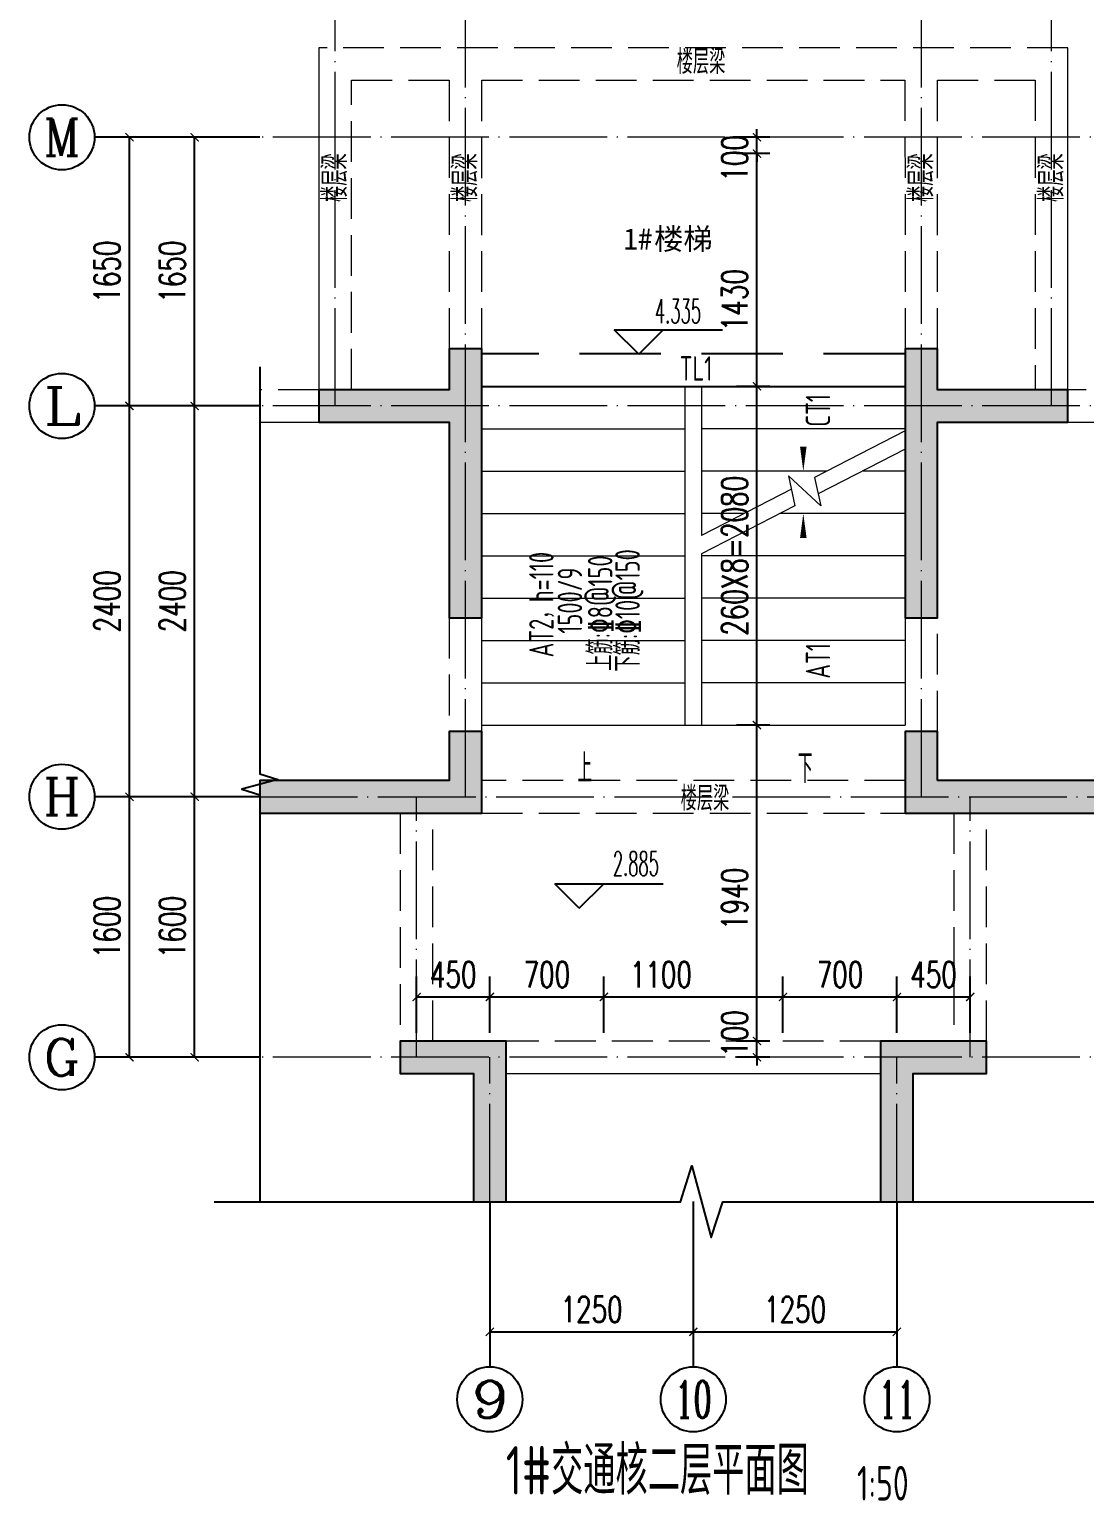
# Model space of a CAD drawing. Extents: x -812054 to 22247, y -644080 to 1003627.
# Drawn here: x -147582 to -141102, y -180192 to -171158 of the extents above; entities that cross this region are included whole.
import ezdxf
from ezdxf.enums import TextEntityAlignment as Align

# ---------------------------------------------------------------- set-up
doc = ezdxf.new("R2010")
doc.units = 0
doc.header["$LTSCALE"] = 1000
for name, pattern in [('DASH', [0.35, 0.25, -0.1]), ('DASHED', [0.75, 0.5, -0.25]), ('DOTE', [2.42, 2, -0.2, 0.02, -0.2])]:
    doc.linetypes.add(name, pattern=pattern)
doc.layers.get('0').update_dxf_attribs({"linetype": 'CONTINUOUS'})
doc.layers.get('DEFPOINTS').update_dxf_attribs({"linetype": 'CONTINUOUS'})
for name, color, linetype in [('A-AXIS_TEXT', 7, 'CONTINUOUS'), ('AXIS', 3, 'CONTINUOUS'), ('DIM_ELEV', 3, 'CONTINUOUS'), ('DIM_SYMB', 3, 'CONTINUOUS'), ('PUB_DIM', 3, 'CONTINUOUS'), ('PUB_TEXT', 2, 'CONTINUOUS'), ('S-L主梁线', 4, 'DASH'), ('S-Q墙填充', 252, 'CONTINUOUS'), ('S-Q墙实线', 6, 'CONTINUOUS'), ('S-梁', 4, 'DASHED'), ('S-梁实线', 4, 'CONTINUOUS'), ('TEXT', 2, 'CONTINUOUS'), ('THIN', 7, 'CONTINUOUS'), ('尺寸标注', 86, 'CONTINUOUS')]:
    doc.layers.add(name, color=color, linetype=linetype)
for name, color, linetype, lineweight in [('AXIS_TEXT', 7, 'CONTINUOUS', 20), ('DOTE', 19, 'DOTE', 9), ('STAIR', 2, 'CONTINUOUS', 18)]:
    doc.layers.add(name, color=color, linetype=linetype, lineweight=lineweight)
doc.styles.add('_TCH_AXIS', font='COMPLEX', dxfattribs={"bigfont": 'GBCBIG'})
doc.styles.add('_TCH_DIM', font='SIMPLEX.shx', dxfattribs={"width": 0.7, "bigfont": 'GBCBIG.shx'})
doc.styles.add('_TCH_DIM_T3', font='SIMPLEX', dxfattribs={"width": 0.705882, "bigfont": 'GBCBIG'})
doc.styles.add('COMPLEX', font='COMPLEX')
doc.styles.add('TSSD_REIN', font='tssdeng.shx', dxfattribs={"width": 0.7, "height": 300, "bigfont": 'tssdchn.shx'})
doc.styles.add('黑体', font='simhei.ttf')
doc.dimstyles.new('_TCH_ARCH&&50', dxfattribs={"dimtxt": 157.5, "dimasz": 50, "dimexe": 125, "dimexo": 150, "dimgap": 58.75, "dimtad": 1, "dimdec": 0, "dimzin": 0, "dimdsep": 46, "dimtxsty": '_TCH_DIM_T3', "dimblk": 'ARCHTICK', "dimcen": 0.09, "dimclrt": 7, "dimazin": 0, "dimtfac": 1, "dimtdec": 0, "dimtix": 1, "dimtmove": 2, "dimatfit": 3, "dimldrblk": 'ARCHTICK', "dimfxl": 1, "dimtolj": 1, "dimtzin": 0, "dimarcsym": 0})

# ---------------------------------------------------------------- blocks, each defined once
blk = doc.blocks.new('_AXISO')
blk.add_circle((0, 0), 0.5)
at = {"layer": 'A-AXIS_TEXT', "style": 'COMPLEX', "width": 1.041667}
blk.add_attdef('A', text='', height=0.56, dxfattribs=at).set_placement((-0.25, -0.28), (0.25, -0.28), align=Align.FIT)
blk = doc.blocks.new('_ArchTick')
at = {"color": 0, "linetype": 'ByBlock', "const_width": 0.15}
blk.add_lwpolyline([(-0.5, -0.5), (0.5, 0.5)], dxfattribs=at)
blk = doc.blocks.new('*D944')
at = {"layer": 'DEFPOINTS', "color": 0, "transparency": 16777216}
for p in [(-144754, -177099.7), (-145204, -177470.4), (-144754, -177470.4)]:
    blk.add_point(p, dxfattribs=at)
at = {"layer": 'PUB_DIM', "color": 0, "lineweight": -2, "transparency": 16777216}
for p, q in [((-145204, -177320.4), (-145204, -176974.7)), ((-144754, -177320.4), (-144754, -176974.7)), ((-145204, -177099.7), (-144754, -177099.7))]:
    blk.add_line(p, q, dxfattribs=at)
at = {"layer": 'PUB_DIM', "color": 0, "lineweight": -2, "transparency": 16777216, "xscale": 50, "yscale": 50, "zscale": 50, "rotation": 180}
blk.add_blockref('_ArchTick', (-145204, -177099.7), dxfattribs=at)
at = {"layer": 'PUB_DIM', "color": 0, "lineweight": -2, "transparency": 16777216, "xscale": 50, "yscale": 50, "zscale": 50}
blk.add_blockref('_ArchTick', (-144754, -177099.7), dxfattribs=at)
at = {"layer": 'PUB_DIM', "color": 7, "transparency": 16777216, "insert": (-144979, -176962.2), "char_height": 157.5, "attachment_point": 5, "style": '_TCH_DIM_T3'}
blk.add_mtext('\\A1;450', dxfattribs=at)
blk = doc.blocks.new('*D945')
at = {"layer": 'DEFPOINTS', "color": 0, "transparency": 16777216}
for p in [(-144054, -177099.7), (-144754, -177470.4), (-144054, -177470.4)]:
    blk.add_point(p, dxfattribs=at)
at = {"layer": 'PUB_DIM', "color": 0, "lineweight": -2, "transparency": 16777216}
for p, q in [((-144754, -177320.4), (-144754, -176974.7)), ((-144054, -177320.4), (-144054, -176974.7)), ((-144754, -177099.7), (-144054, -177099.7))]:
    blk.add_line(p, q, dxfattribs=at)
at = {"layer": 'PUB_DIM', "color": 0, "lineweight": -2, "transparency": 16777216, "xscale": 50, "yscale": 50, "zscale": 50, "rotation": 180}
blk.add_blockref('_ArchTick', (-144754, -177099.7), dxfattribs=at)
at = {"layer": 'PUB_DIM', "color": 0, "lineweight": -2, "transparency": 16777216, "xscale": 50, "yscale": 50, "zscale": 50}
blk.add_blockref('_ArchTick', (-144054, -177099.7), dxfattribs=at)
at = {"layer": 'PUB_DIM', "color": 7, "transparency": 16777216, "insert": (-144404, -176962.2), "char_height": 157.5, "attachment_point": 5, "style": '_TCH_DIM_T3'}
blk.add_mtext('\\A1;700', dxfattribs=at)
blk = doc.blocks.new('*D946')
at = {"layer": 'DEFPOINTS', "color": 0, "transparency": 16777216}
for p in [(-142954, -177099.7), (-144054, -177470.4), (-142954, -177470.4)]:
    blk.add_point(p, dxfattribs=at)
at = {"layer": 'PUB_DIM', "color": 0, "lineweight": -2, "transparency": 16777216}
for p, q in [((-144054, -177320.4), (-144054, -176974.7)), ((-142954, -177320.4), (-142954, -176974.7)), ((-144054, -177099.7), (-142954, -177099.7))]:
    blk.add_line(p, q, dxfattribs=at)
at = {"layer": 'PUB_DIM', "color": 0, "lineweight": -2, "transparency": 16777216, "xscale": 50, "yscale": 50, "zscale": 50, "rotation": 180}
blk.add_blockref('_ArchTick', (-144054, -177099.7), dxfattribs=at)
at = {"layer": 'PUB_DIM', "color": 0, "lineweight": -2, "transparency": 16777216, "xscale": 50, "yscale": 50, "zscale": 50}
blk.add_blockref('_ArchTick', (-142954, -177099.7), dxfattribs=at)
at = {"layer": 'PUB_DIM', "color": 7, "transparency": 16777216, "insert": (-143704, -176962.2), "char_height": 157.5, "attachment_point": 5, "style": '_TCH_DIM_T3'}
blk.add_mtext('\\A1;1100', dxfattribs=at)
blk = doc.blocks.new('*D947')
at = {"layer": 'DEFPOINTS', "color": 0, "transparency": 16777216}
for p in [(-142254, -177099.7), (-142954, -177470.4), (-142254, -177470.4)]:
    blk.add_point(p, dxfattribs=at)
at = {"layer": 'PUB_DIM', "color": 0, "lineweight": -2, "transparency": 16777216}
for p, q in [((-142954, -177320.4), (-142954, -176974.7)), ((-142254, -177320.4), (-142254, -176974.7)), ((-142954, -177099.7), (-142254, -177099.7))]:
    blk.add_line(p, q, dxfattribs=at)
at = {"layer": 'PUB_DIM', "color": 0, "lineweight": -2, "transparency": 16777216, "xscale": 50, "yscale": 50, "zscale": 50, "rotation": 180}
blk.add_blockref('_ArchTick', (-142954, -177099.7), dxfattribs=at)
at = {"layer": 'PUB_DIM', "color": 0, "lineweight": -2, "transparency": 16777216, "xscale": 50, "yscale": 50, "zscale": 50}
blk.add_blockref('_ArchTick', (-142254, -177099.7), dxfattribs=at)
at = {"layer": 'PUB_DIM', "color": 7, "transparency": 16777216, "insert": (-142604, -176962.2), "char_height": 157.5, "attachment_point": 5, "style": '_TCH_DIM_T3'}
blk.add_mtext('\\A1;700', dxfattribs=at)
blk = doc.blocks.new('*D948')
at = {"layer": 'DEFPOINTS', "color": 0, "transparency": 16777216}
for p in [(-141804, -177099.7), (-142254, -177470.4), (-141804, -177470.4)]:
    blk.add_point(p, dxfattribs=at)
at = {"layer": 'PUB_DIM', "color": 0, "lineweight": -2, "transparency": 16777216}
for p, q in [((-142254, -177320.4), (-142254, -176974.7)), ((-141804, -177320.4), (-141804, -176974.7)), ((-142254, -177099.7), (-141804, -177099.7))]:
    blk.add_line(p, q, dxfattribs=at)
at = {"layer": 'PUB_DIM', "color": 0, "lineweight": -2, "transparency": 16777216, "xscale": 50, "yscale": 50, "zscale": 50, "rotation": 180}
blk.add_blockref('_ArchTick', (-142254, -177099.7), dxfattribs=at)
at = {"layer": 'PUB_DIM', "color": 0, "lineweight": -2, "transparency": 16777216, "xscale": 50, "yscale": 50, "zscale": 50}
blk.add_blockref('_ArchTick', (-141804, -177099.7), dxfattribs=at)
at = {"layer": 'PUB_DIM', "color": 7, "transparency": 16777216, "insert": (-142029, -176962.2), "char_height": 157.5, "attachment_point": 5, "style": '_TCH_DIM_T3'}
blk.add_mtext('\\A1;450', dxfattribs=at)
blk = doc.blocks.new('*D949')
at = {"layer": 'DEFPOINTS', "color": 0, "transparency": 16777216}
for p in [(-143113.6, -171820.4), (-142885.1, -171820.4), (-142885.1, -171920.4)]:
    blk.add_point(p, dxfattribs=at)
at = {"layer": '尺寸标注', "color": 0, "lineweight": -2, "transparency": 16777216}
for p, q in [((-143035.1, -171820.4), (-143238.6, -171820.4)), ((-143113.6, -171820.4), (-143113.6, -171770.4)), ((-143113.6, -171920.4), (-143113.6, -171820.4)), ((-143035.1, -171920.4), (-143238.6, -171920.4)), ((-143113.6, -171920.4), (-143113.6, -171970.4))]:
    blk.add_line(p, q, dxfattribs=at)
at = {"layer": '尺寸标注', "color": 0, "lineweight": -2, "transparency": 16777216, "xscale": 50, "yscale": 50, "zscale": 50}
for p, rotation in [((-143113.6, -171820.4), 270), ((-143113.6, -171920.4), 90)]:
    blk.add_blockref('_ArchTick', p, dxfattribs=dict(at, rotation=rotation))
at = {"layer": '尺寸标注', "color": 7, "transparency": 16777216, "insert": (-143251.1, -171949.4), "char_height": 157.5, "attachment_point": 5, "rotation": 90, "style": '_TCH_DIM_T3'}
blk.add_mtext('\\A1;100', dxfattribs=at)
blk = doc.blocks.new('*D950')
at = {"layer": 'DEFPOINTS', "color": 0, "transparency": 16777216}
for p in [(-143113.6, -171920.4), (-142885.1, -171920.4), (-142885.1, -173350.4)]:
    blk.add_point(p, dxfattribs=at)
at = {"layer": '尺寸标注', "color": 0, "lineweight": -2, "transparency": 16777216}
for p, q in [((-143035.1, -171920.4), (-143238.6, -171920.4)), ((-143113.6, -173350.4), (-143113.6, -171920.4)), ((-143035.1, -173350.4), (-143238.6, -173350.4))]:
    blk.add_line(p, q, dxfattribs=at)
at = {"layer": '尺寸标注', "color": 0, "lineweight": -2, "transparency": 16777216, "xscale": 50, "yscale": 50, "zscale": 50}
for p, rotation in [((-143113.6, -171920.4), 90), ((-143113.6, -173350.4), 270)]:
    blk.add_blockref('_ArchTick', p, dxfattribs=dict(at, rotation=rotation))
at = {"layer": '尺寸标注', "color": 7, "transparency": 16777216, "insert": (-143251.1, -172820.6), "char_height": 157.5, "attachment_point": 5, "rotation": 90, "style": '_TCH_DIM_T3'}
blk.add_mtext('\\A1;1430', dxfattribs=at)
blk = doc.blocks.new('*D951')
at = {"layer": 'DEFPOINTS', "color": 0, "transparency": 16777216}
for p in [(-143113.6, -173350.4), (-142885.1, -173350.4), (-142885.1, -175430.4)]:
    blk.add_point(p, dxfattribs=at)
at = {"layer": '尺寸标注', "color": 0, "lineweight": -2, "transparency": 16777216}
for p, q in [((-143035.1, -173350.4), (-143238.6, -173350.4)), ((-143113.6, -175430.4), (-143113.6, -173350.4)), ((-143035.1, -175430.4), (-143238.6, -175430.4))]:
    blk.add_line(p, q, dxfattribs=at)
at = {"layer": '尺寸标注', "color": 0, "lineweight": -2, "transparency": 16777216, "xscale": 50, "yscale": 50, "zscale": 50}
for p, rotation in [((-143113.6, -173350.4), 90), ((-143113.6, -175430.4), 270)]:
    blk.add_blockref('_ArchTick', p, dxfattribs=dict(at, rotation=rotation))
at = {"layer": '尺寸标注', "color": 7, "transparency": 16777216, "insert": (-143251.1, -174390.4), "char_height": 157.5, "attachment_point": 5, "rotation": 90, "style": '_TCH_DIM_T3'}
blk.add_mtext('\\A1;260X8=2080', dxfattribs=at)
blk = doc.blocks.new('*D952')
at = {"layer": 'DEFPOINTS', "color": 0, "transparency": 16777216}
for p in [(-143113.6, -175430.4), (-142885.1, -175430.4), (-142885.1, -177370.4)]:
    blk.add_point(p, dxfattribs=at)
at = {"layer": '尺寸标注', "color": 0, "lineweight": -2, "transparency": 16777216}
for p, q in [((-143035.1, -175430.4), (-143238.6, -175430.4)), ((-143113.6, -177370.4), (-143113.6, -175430.4)), ((-143035.1, -177370.4), (-143238.6, -177370.4))]:
    blk.add_line(p, q, dxfattribs=at)
at = {"layer": '尺寸标注', "color": 0, "lineweight": -2, "transparency": 16777216, "xscale": 50, "yscale": 50, "zscale": 50}
for p, rotation in [((-143113.6, -175430.4), 90), ((-143113.6, -177370.4), 270)]:
    blk.add_blockref('_ArchTick', p, dxfattribs=dict(at, rotation=rotation))
at = {"layer": '尺寸标注', "color": 7, "transparency": 16777216, "insert": (-143251.1, -176497.3), "char_height": 157.5, "attachment_point": 5, "rotation": 90, "style": '_TCH_DIM_T3'}
blk.add_mtext('\\A1;1940', dxfattribs=at)
blk = doc.blocks.new('*D953')
at = {"layer": 'DEFPOINTS', "color": 0, "transparency": 16777216}
for p in [(-143113.6, -177370.4), (-142885.1, -177370.4), (-142885.1, -177470.4)]:
    blk.add_point(p, dxfattribs=at)
at = {"layer": '尺寸标注', "color": 0, "lineweight": -2, "transparency": 16777216}
for p, q in [((-143113.6, -177370.4), (-143113.6, -177320.4)), ((-143035.1, -177370.4), (-143238.6, -177370.4)), ((-143113.6, -177470.4), (-143113.6, -177370.4)), ((-143035.1, -177470.4), (-143238.6, -177470.4)), ((-143113.6, -177470.4), (-143113.6, -177520.4))]:
    blk.add_line(p, q, dxfattribs=at)
at = {"layer": '尺寸标注', "color": 0, "lineweight": -2, "transparency": 16777216, "xscale": 50, "yscale": 50, "zscale": 50}
for p, rotation in [((-143113.6, -177370.4), 270), ((-143113.6, -177470.4), 90)]:
    blk.add_blockref('_ArchTick', p, dxfattribs=dict(at, rotation=rotation))
at = {"layer": '尺寸标注', "color": 7, "transparency": 16777216, "insert": (-143251.1, -177324.6), "char_height": 157.5, "attachment_point": 5, "rotation": 90, "style": '_TCH_DIM_T3'}
blk.add_mtext('\\A1;100', dxfattribs=at)
blk = doc.blocks.new('*D957')
at = {"layer": 'DEFPOINTS', "color": 0, "transparency": 16777216}
for p in [(-146567.2, -175870.2), (-146167.2, -175870.2), (-146167.2, -177470.4)]:
    blk.add_point(p, dxfattribs=at)
at = {"layer": '尺寸标注', "color": 0, "lineweight": -2, "transparency": 16777216}
for p, q in [((-146317.2, -175870.2), (-146692.2, -175870.2)), ((-146567.2, -177470.4), (-146567.2, -175870.2)), ((-146317.2, -177470.4), (-146692.2, -177470.4))]:
    blk.add_line(p, q, dxfattribs=at)
at = {"layer": '尺寸标注', "color": 0, "lineweight": -2, "transparency": 16777216, "xscale": 50, "yscale": 50, "zscale": 50}
for p, rotation in [((-146567.2, -175870.2), 90), ((-146567.2, -177470.4), 270)]:
    blk.add_blockref('_ArchTick', p, dxfattribs=dict(at, rotation=rotation))
at = {"layer": '尺寸标注', "color": 7, "transparency": 16777216, "insert": (-146704.7, -176670.3), "char_height": 157.5, "attachment_point": 5, "rotation": 90, "style": '_TCH_DIM_T3'}
blk.add_mtext('\\A1;1600', dxfattribs=at)
blk = doc.blocks.new('*D958')
at = {"layer": 'DEFPOINTS', "color": 0, "transparency": 16777216}
for p in [(-146567.2, -173470.4), (-146167.2, -173470.4), (-146167.2, -175870.2)]:
    blk.add_point(p, dxfattribs=at)
at = {"layer": '尺寸标注', "color": 0, "lineweight": -2, "transparency": 16777216}
for p, q in [((-146317.2, -173470.4), (-146692.2, -173470.4)), ((-146567.2, -175870.2), (-146567.2, -173470.4)), ((-146317.2, -175870.2), (-146692.2, -175870.2))]:
    blk.add_line(p, q, dxfattribs=at)
at = {"layer": '尺寸标注', "color": 0, "lineweight": -2, "transparency": 16777216, "xscale": 50, "yscale": 50, "zscale": 50}
for p, rotation in [((-146567.2, -173470.4), 90), ((-146567.2, -175870.2), 270)]:
    blk.add_blockref('_ArchTick', p, dxfattribs=dict(at, rotation=rotation))
at = {"layer": '尺寸标注', "color": 7, "transparency": 16777216, "insert": (-146704.7, -174670.3), "char_height": 157.5, "attachment_point": 5, "rotation": 90, "style": '_TCH_DIM_T3'}
blk.add_mtext('\\A1;2400', dxfattribs=at)
blk = doc.blocks.new('*D959')
at = {"layer": 'DEFPOINTS', "color": 0, "transparency": 16777216}
for p in [(-146567.2, -171820.4), (-146167.2, -171820.4), (-146167.2, -173470.4)]:
    blk.add_point(p, dxfattribs=at)
at = {"layer": '尺寸标注', "color": 0, "lineweight": -2, "transparency": 16777216}
for p, q in [((-146317.2, -171820.4), (-146692.2, -171820.4)), ((-146567.2, -173470.4), (-146567.2, -171820.4)), ((-146317.2, -173470.4), (-146692.2, -173470.4))]:
    blk.add_line(p, q, dxfattribs=at)
at = {"layer": '尺寸标注', "color": 0, "lineweight": -2, "transparency": 16777216, "xscale": 50, "yscale": 50, "zscale": 50}
for p, rotation in [((-146567.2, -171820.4), 90), ((-146567.2, -173470.4), 270)]:
    blk.add_blockref('_ArchTick', p, dxfattribs=dict(at, rotation=rotation))
at = {"layer": '尺寸标注', "color": 7, "transparency": 16777216, "insert": (-146704.7, -172645.4), "char_height": 157.5, "attachment_point": 5, "rotation": 90, "style": '_TCH_DIM_T3'}
blk.add_mtext('\\A1;1650', dxfattribs=at)
blk = doc.blocks.new('*D960')
at = {"layer": 'DEFPOINTS', "color": 0, "transparency": 16777216}
for p in [(-146967.2, -175870.2), (-146167.2, -175870.2), (-146167.2, -177470.4)]:
    blk.add_point(p, dxfattribs=at)
at = {"layer": 'PUB_DIM', "color": 0, "lineweight": -2, "transparency": 16777216}
for p, q in [((-146317.2, -175870.2), (-147092.2, -175870.2)), ((-146967.2, -177470.4), (-146967.2, -175870.2)), ((-146317.2, -177470.4), (-147092.2, -177470.4))]:
    blk.add_line(p, q, dxfattribs=at)
at = {"layer": 'PUB_DIM', "color": 0, "lineweight": -2, "transparency": 16777216, "xscale": 50, "yscale": 50, "zscale": 50}
for p, rotation in [((-146967.2, -175870.2), 90), ((-146967.2, -177470.4), 270)]:
    blk.add_blockref('_ArchTick', p, dxfattribs=dict(at, rotation=rotation))
at = {"layer": 'PUB_DIM', "color": 7, "transparency": 16777216, "insert": (-147104.7, -176670.3), "char_height": 157.5, "attachment_point": 5, "rotation": 90, "style": '_TCH_DIM_T3'}
blk.add_mtext('\\A1;1600', dxfattribs=at)
blk = doc.blocks.new('*D961')
at = {"layer": 'DEFPOINTS', "color": 0, "transparency": 16777216}
for p in [(-146967.2, -173470.4), (-146167.2, -173470.4), (-146167.2, -175870.2)]:
    blk.add_point(p, dxfattribs=at)
at = {"layer": 'PUB_DIM', "color": 0, "lineweight": -2, "transparency": 16777216}
for p, q in [((-146317.2, -173470.4), (-147092.2, -173470.4)), ((-146967.2, -175870.2), (-146967.2, -173470.4)), ((-146317.2, -175870.2), (-147092.2, -175870.2))]:
    blk.add_line(p, q, dxfattribs=at)
at = {"layer": 'PUB_DIM', "color": 0, "lineweight": -2, "transparency": 16777216, "xscale": 50, "yscale": 50, "zscale": 50}
for p, rotation in [((-146967.2, -173470.4), 90), ((-146967.2, -175870.2), 270)]:
    blk.add_blockref('_ArchTick', p, dxfattribs=dict(at, rotation=rotation))
at = {"layer": 'PUB_DIM', "color": 7, "transparency": 16777216, "insert": (-147104.7, -174670.3), "char_height": 157.5, "attachment_point": 5, "rotation": 90, "style": '_TCH_DIM_T3'}
blk.add_mtext('\\A1;2400', dxfattribs=at)
blk = doc.blocks.new('*D962')
at = {"layer": 'DEFPOINTS', "color": 0, "transparency": 16777216}
for p in [(-146967.2, -171820.4), (-146167.2, -171820.4), (-146167.2, -173470.4)]:
    blk.add_point(p, dxfattribs=at)
at = {"layer": 'PUB_DIM', "color": 0, "lineweight": -2, "transparency": 16777216}
for p, q in [((-146317.2, -171820.4), (-147092.2, -171820.4)), ((-146967.2, -173470.4), (-146967.2, -171820.4)), ((-146317.2, -173470.4), (-147092.2, -173470.4))]:
    blk.add_line(p, q, dxfattribs=at)
at = {"layer": 'PUB_DIM', "color": 0, "lineweight": -2, "transparency": 16777216, "xscale": 50, "yscale": 50, "zscale": 50}
for p, rotation in [((-146967.2, -171820.4), 90), ((-146967.2, -173470.4), 270)]:
    blk.add_blockref('_ArchTick', p, dxfattribs=dict(at, rotation=rotation))
at = {"layer": 'PUB_DIM', "color": 7, "transparency": 16777216, "insert": (-147104.7, -172645.4), "char_height": 157.5, "attachment_point": 5, "rotation": 90, "style": '_TCH_DIM_T3'}
blk.add_mtext('\\A1;1650', dxfattribs=at)
blk = doc.blocks.new('*D963')
at = {"layer": 'DEFPOINTS', "color": 0, "transparency": 16777216}
for p in [(-144754, -178356.2), (-143504.5, -178356.2), (-143504.5, -179156.2)]:
    blk.add_point(p, dxfattribs=at)
at = {"layer": 'PUB_DIM', "color": 0, "lineweight": -2, "transparency": 16777216}
for p, q in [((-144754, -178506.2), (-144754, -179281.2)), ((-143504.5, -178506.2), (-143504.5, -179281.2)), ((-144754, -179156.2), (-143504.5, -179156.2))]:
    blk.add_line(p, q, dxfattribs=at)
at = {"layer": 'PUB_DIM', "color": 0, "lineweight": -2, "transparency": 16777216, "xscale": 50, "yscale": 50, "zscale": 50, "rotation": 180}
blk.add_blockref('_ArchTick', (-144754, -179156.2), dxfattribs=at)
at = {"layer": 'PUB_DIM', "color": 0, "lineweight": -2, "transparency": 16777216, "xscale": 50, "yscale": 50, "zscale": 50}
blk.add_blockref('_ArchTick', (-143504.5, -179156.2), dxfattribs=at)
at = {"layer": 'PUB_DIM', "color": 7, "transparency": 16777216, "insert": (-144129.3, -179018.7), "char_height": 157.5, "attachment_point": 5, "style": '_TCH_DIM_T3'}
blk.add_mtext('\\A1;1250', dxfattribs=at)
blk = doc.blocks.new('*D964')
at = {"layer": 'DEFPOINTS', "color": 0, "transparency": 16777216}
for p in [(-143504.5, -178356.2), (-142254, -178356.2), (-142254, -179156.2)]:
    blk.add_point(p, dxfattribs=at)
at = {"layer": 'PUB_DIM', "color": 0, "lineweight": -2, "transparency": 16777216}
for p, q in [((-143504.5, -178506.2), (-143504.5, -179281.2)), ((-142254, -178506.2), (-142254, -179281.2)), ((-143504.5, -179156.2), (-142254, -179156.2))]:
    blk.add_line(p, q, dxfattribs=at)
at = {"layer": 'PUB_DIM', "color": 0, "lineweight": -2, "transparency": 16777216, "xscale": 50, "yscale": 50, "zscale": 50, "rotation": 180}
blk.add_blockref('_ArchTick', (-143504.5, -179156.2), dxfattribs=at)
at = {"layer": 'PUB_DIM', "color": 0, "lineweight": -2, "transparency": 16777216, "xscale": 50, "yscale": 50, "zscale": 50}
blk.add_blockref('_ArchTick', (-142254, -179156.2), dxfattribs=at)
at = {"layer": 'PUB_DIM', "color": 7, "transparency": 16777216, "insert": (-142879.3, -179018.7), "char_height": 157.5, "attachment_point": 5, "style": '_TCH_DIM_T3'}
blk.add_mtext('\\A1;1250', dxfattribs=at)

msp = doc.modelspace()

# ---------------------------------------------------------------- hatches: boundary and pattern name
at = {"layer": 'S-Q墙填充'}
h = msp.add_hatch(color=252, dxfattribs=at)
h.dxf.hatch_style = 1
h.paths.add_polyline_path([(-144804.03, -173470.44), (-144804.03, -173120.44), (-145004.03, -173120.44), (-145004.03, -173370.44), (-145804.16, -173370.44), (-145804.16, -173570.44), (-145004.03, -173570.44), (-145004.03, -174770.44), (-144804.03, -174770.44)])
h = msp.add_hatch(color=252, dxfattribs=at)
h.dxf.hatch_style = 1
h.paths.add_polyline_path([(-142204.03, -173470.44), (-142204.03, -174770.44), (-142004.03, -174770.44), (-142004.03, -173570.44), (-141204.43, -173570.44), (-141204.43, -173370.44), (-142004.03, -173370.44), (-142004.03, -173120.44), (-142204.03, -173120.44)])
h = msp.add_hatch(color=252, dxfattribs=at)
h.dxf.hatch_style = 1
h.paths.add_polyline_path([(-144804.03, -175970.17), (-144804.03, -175470.17), (-145004.03, -175470.17), (-145004.03, -175770.17), (-145204.1, -175770.17), (-146167.18, -175770.17), (-146167.18, -175970.17), (-145204.1, -175970.17)])
h = msp.add_hatch(color=252, dxfattribs=at)
h.dxf.hatch_style = 1
h.paths.add_polyline_path([(-142004.03, -175770.17), (-142004.03, -175470.17), (-142204.03, -175470.17), (-142204.03, -175970.17), (-141804.16, -175970.17), (-140741.14, -175970.17), (-140741.14, -175770.17), (-141804.16, -175770.17)])
h = msp.add_hatch(color=252, dxfattribs=at)
h.dxf.hatch_style = 1
h.paths.add_polyline_path([(-144854.03, -178357.33), (-144654.03, -178357.33), (-144654.03, -177370.44), (-145304.1, -177370.44), (-145304.1, -177570.44), (-144854.03, -177570.44)])
h = msp.add_hatch(color=252, dxfattribs=at)
h.dxf.hatch_style = 1
h.paths.add_polyline_path([(-142354.03, -178357.33), (-142154.03, -178357.33), (-142154.03, -177570.44), (-141704.16, -177570.44), (-141704.16, -177370.44), (-142354.03, -177370.44)])

# ---------------------------------------------------------------- linework, layer by layer
at = {"layer": 'AXIS'}
for p, q in [((-146167.18, -171820.44), (-147181.78, -171820.44)), ((-146167.18, -173470.44), (-147181.78, -173470.44)), ((-146167.18, -175870.17), (-147181.78, -175870.17)), ((-146167.18, -177470.44), (-147181.78, -177470.44)), ((-144754.03, -178356.17), (-144754.03, -179370.78)), ((-143504.51, -178356.17), (-143504.51, -179370.78)), ((-142254.03, -178356.17), (-142254.03, -179370.78))]:
    msp.add_line(p, q, dxfattribs=at)
at = {"layer": 'DIM_ELEV', "color": 6}
for p, q in [((-143839.83, -173151.91), (-143989.83, -173001.91)), ((-143989.83, -173001.91), (-143324.91, -173001.91)), ((-143839.83, -173151.91), (-143689.83, -173001.91)), ((-144204.92, -176555.19), (-144354.92, -176405.19)), ((-144354.92, -176405.19), (-143690, -176405.19)), ((-144204.92, -176555.19), (-144054.92, -176405.19))]:
    msp.add_line(p, q, dxfattribs=at)
at = {"layer": 'DIM_SYMB'}
for points in [[(-144179.03, -175560.44, 0, 0, 0), (-144179.03, -172635.44, 0, 0, 0), (-142829.03, -172635.44, 0, 0, 0), (-142829.03, -173870.44, 0, 40, 0), (-142829.03, -173720.44, 0, 0, 0)], [(-142829.03, -175560.44, 0, 0, 0), (-142829.03, -174130.44, 0, 40, 0), (-142829.03, -174280.44, 0, 0, 0)]]:
    msp.add_lwpolyline(points, format="xyseb", dxfattribs=at)
at = {"layer": 'DOTE', "linetype": 'DOTE', "ltscale": 0.3}
for p, q in [((-145704.03, -173470.44), (-145704.03, -170920.44)), ((-144904.03, -175870.17), (-144904.03, -170920.44)), ((-142104.03, -175870.17), (-142104.03, -170920.44)), ((-141304.03, -173470.44), (-141304.03, -170920.44)), ((-140404.03, -171820.44), (-146167.18, -171820.44)), ((-140404.03, -173470.44), (-146167.18, -173470.44)), ((-146167.18, -175870.17), (-140404.03, -175870.17)), ((-145204.03, -177470.44), (-145204.03, -175870.44)), ((-141804.03, -177470.44), (-141804.03, -175870.44)), ((-140404.03, -177470.44), (-146167.18, -177470.44)), ((-144754.03, -178356.17), (-144754.03, -177470.44)), ((-142254.03, -178356.17), (-142254.03, -177470.44))]:
    msp.add_line(p, q, dxfattribs=at)
at = {"layer": 'S-L主梁线', "linetype": 'ByBlock', "lineweight": 18}
for p, q in [((-145804.54, -171270.31), (-145804.16, -173370.44)), ((-141204.43, -173370.44), (-141204.2, -171270.31)), ((-146167.18, -173570.44), (-145804.16, -173570.44)), ((-141204.43, -173570.44), (-140741.14, -173570.44)), ((-144654.03, -177570.44), (-142354.03, -177570.44))]:
    msp.add_line(p, q, dxfattribs=at)
at = {"layer": 'S-L主梁线', "linetype": 'DASH', "lineweight": 18}
for p, q in [((-141204.2, -171270.31), (-145804.54, -171270.31)), ((-145604.5, -171470.4), (-145004.03, -171470.32)), ((-145604.17, -173370.44), (-145604.39, -171470.4)), ((-145004.09, -171470.32), (-145004.03, -173120.44)), ((-144804.03, -173120.44), (-144804.09, -171470.31)), ((-144804.03, -171470.31), (-142204.7, -171470.31)), ((-142204.7, -171470.31), (-142204.07, -173120.44)), ((-142004.03, -173120.44), (-142004.87, -171470.31)), ((-142004.7, -171470.31), (-141404.22, -171470.31)), ((-141404.44, -171470.31), (-141404.42, -173370.44)), ((-145804.16, -173370.44), (-146167.18, -173370.44)), ((-140741.14, -173370.44), (-141204.43, -173370.44)), ((-145004.03, -174770.44), (-145004.03, -175470.17)), ((-144804.03, -175470.17), (-144804.03, -174770.44)), ((-142204.03, -174770.44), (-142204.03, -175470.17)), ((-142004.03, -175470.17), (-142004.03, -174770.44)), ((-142204.03, -175770.17), (-144804.03, -175770.17)), ((-145304.1, -175970.17), (-145304.1, -177370.44)), ((-145104.1, -177370.44), (-145104.1, -175970.17)), ((-144804.03, -175970.17), (-142204.03, -175970.17)), ((-141904.16, -175970.17), (-141904.16, -177370.44)), ((-141704.16, -177370.44), (-141704.16, -175970.17)), ((-142354.03, -177370.44), (-144654.03, -177370.44))]:
    msp.add_line(p, q, dxfattribs=at)
at = {"layer": 'S-Q墙实线'}
for points in [[(-144804.03, -173470.44), (-144804.03, -173120.44), (-145004.03, -173120.44), (-145004.03, -173370.44), (-145804.16, -173370.44), (-145804.16, -173570.44), (-145004.03, -173570.44), (-145004.03, -174770.44), (-144804.03, -174770.44), (-144804.03, -173470.44)], [(-144654.03, -178357.33), (-144654.03, -178070.44), (-144654.03, -177370.44), (-145304.1, -177370.44), (-145304.1, -177570.44), (-144854.03, -177570.44), (-144854.03, -178070.44), (-144854.03, -178357.33)], [(-142154.03, -178357.33), (-142154.03, -178070.44), (-142154.03, -177570.44), (-141704.16, -177570.44), (-141704.16, -177370.44), (-142354.03, -177370.44), (-142354.03, -178070.44), (-142354.03, -178357.33)]]:
    msp.add_lwpolyline(points, dxfattribs=at)
for points in [[(-142204.03, -173470.44), (-142204.03, -174770.44), (-142004.03, -174770.44), (-142004.03, -173570.44), (-141204.43, -173570.44), (-141204.43, -173370.44), (-142004.03, -173370.44), (-142004.03, -173120.44), (-142204.03, -173120.44)], [(-144804.03, -175970.17), (-144804.03, -175470.17), (-145004.03, -175470.17), (-145004.03, -175770.17), (-145204.1, -175770.17), (-146167.18, -175770.17), (-146167.18, -175970.17), (-145204.1, -175970.17)], [(-142004.03, -175770.17), (-142004.03, -175470.17), (-142204.03, -175470.17), (-142204.03, -175970.17), (-141804.16, -175970.17), (-140741.14, -175970.17), (-140741.14, -175770.17), (-141804.16, -175770.17)]]:
    msp.add_lwpolyline(points, close=True, dxfattribs=at)
at = {"layer": 'S-梁'}
msp.add_line((-142204.03, -173150.49), (-144804.03, -173150.44), dxfattribs=at)
at = {"layer": 'S-梁实线'}
msp.add_line((-144804.03, -173350.44), (-142204.03, -173350.49), dxfattribs=at)
at = {"layer": 'STAIR'}
for p, q in [((-144804.03, -175430.44), (-144804.03, -173350.44)), ((-144804.03, -173350.44), (-143614.03, -173350.44)), ((-144804.03, -173350.44), (-142204.03, -173350.44)), ((-143554.03, -175430.44), (-143554.03, -173350.44)), ((-143454.03, -173350.44), (-143454.03, -174264.99)), ((-142204.03, -173350.44), (-143394.03, -173350.44)), ((-142204.03, -173350.44), (-142204.03, -173623.49)), ((-144804.03, -173610.44), (-143554.03, -173610.44)), ((-142204.03, -173610.44), (-143454.03, -173610.44)), ((-142204.03, -173623.49), (-142760.02, -173908.82)), ((-142204.03, -173735.89), (-142738.2, -174010.02)), ((-142204.03, -173735.89), (-142204.03, -175430.44)), ((-144804.03, -173870.44), (-143554.03, -173870.44)), ((-142685.23, -173870.44), (-143454.03, -173870.44)), ((-142722.41, -174083.24), (-142919.66, -173900.38)), ((-142919.66, -173900.38), (-142880.3, -174082.95)), ((-142760.02, -173908.82), (-142722.41, -174083.24)), ((-142204.03, -173870.44), (-142466.21, -173870.44)), ((-142902.11, -173981.75), (-143454.03, -174264.99)), ((-142880.3, -174082.95), (-143454.03, -174377.39)), ((-144804.03, -174130.44), (-143554.03, -174130.44)), ((-143191.85, -174130.44), (-143454.03, -174130.44)), ((-142204.03, -174130.44), (-142972.84, -174130.44)), ((-144804.03, -174390.44), (-143554.03, -174390.44)), ((-143454.03, -174377.39), (-143454.03, -175430.44)), ((-142204.03, -174390.44), (-143454.03, -174390.44)), ((-144804.03, -174650.44), (-143554.03, -174650.44)), ((-142204.03, -174650.44), (-143454.03, -174650.44)), ((-144804.03, -174910.44), (-143554.03, -174910.44)), ((-142204.03, -174910.44), (-143454.03, -174910.44)), ((-144804.03, -175170.44), (-143554.03, -175170.44)), ((-142204.03, -175170.44), (-143454.03, -175170.44)), ((-144804.03, -175430.44), (-142204.03, -175430.44))]:
    msp.add_line(p, q, dxfattribs=at)
at = {"layer": 'THIN'}
for points in [[(-146167.18, -173230.44), (-146167.18, -175728.88), (-146057.18, -175763.88), (-146277.18, -175823.88), (-146167.18, -175858.88), (-146167.18, -178357.33)], [(-146447.18, -178357.33), (-143584.16, -178357.33), (-143514.16, -178137.33), (-143394.16, -178577.33), (-143324.16, -178357.33), (-140461.14, -178357.33), (-140461.14, -178357.33)]]:
    msp.add_lwpolyline(points, dxfattribs=at)

# ---------------------------------------------------------------- block references
at = {"layer": 'AXIS'}
ref = msp.add_blockref('_AXISO', (-147381.78, -171820.44), dxfattribs=dict(at, xscale=400, yscale=400, zscale=400))
ref.add_attrib('A', 'M', dxfattribs={"layer": 'AXIS_TEXT', "height": 226.27, "style": '_TCH_AXIS'}).set_placement((-147494.92, -171933.58), (-147268.65, -171933.58), align=Align.FIT)
ref = msp.add_blockref('_AXISO', (-147381.78, -173470.44), dxfattribs=dict(at, xscale=400, yscale=400, zscale=400))
ref.add_attrib('A', 'L', dxfattribs={"layer": 'AXIS_TEXT', "height": 226.27, "style": '_TCH_AXIS', "width": 1.4}).set_placement((-147494.92, -173583.58), (-147268.65, -173583.58), align=Align.FIT)
ref = msp.add_blockref('_AXISO', (-147381.78, -175870.17), dxfattribs=dict(at, xscale=400, yscale=400, zscale=400))
ref.add_attrib('A', 'H', dxfattribs={"layer": 'AXIS_TEXT', "height": 226.27, "style": '_TCH_AXIS', "width": 1.05}).set_placement((-147494.92, -175983.31), (-147268.65, -175983.31), align=Align.FIT)
ref = msp.add_blockref('_AXISO', (-147381.78, -177470.44), dxfattribs=dict(at, xscale=400, yscale=400, zscale=400))
ref.add_attrib('A', 'G', dxfattribs={"layer": 'AXIS_TEXT', "height": 226.27, "style": '_TCH_AXIS', "width": 1.166667}).set_placement((-147494.92, -177583.58), (-147268.65, -177583.58), align=Align.FIT)
ref = msp.add_blockref('_AXISO', (-144754.03, -179570.78), dxfattribs=dict(at, xscale=400, yscale=400, zscale=400))
ref.add_attrib('A', '9', dxfattribs={"layer": 'AXIS_TEXT', "height": 226.27, "style": '_TCH_AXIS', "width": 1.5}).set_placement((-144867.17, -179683.92), (-144640.9, -179683.92), align=Align.FIT)
ref = msp.add_blockref('_AXISO', (-143504.51, -179570.78), dxfattribs=dict(at, xscale=400, yscale=400, zscale=400))
ref.add_attrib('A', '10', dxfattribs={"layer": 'AXIS_TEXT', "height": 226.274, "style": '_TCH_AXIS', "width": 0.724138}).set_placement((-143617.65, -179683.92), (-143391.38, -179683.92), align=Align.FIT)
ref = msp.add_blockref('_AXISO', (-142254.03, -179570.78), dxfattribs=dict(at, xscale=400, yscale=400, zscale=400))
ref.add_attrib('A', '11', dxfattribs={"layer": 'AXIS_TEXT', "height": 226.274, "style": '_TCH_AXIS', "width": 0.875}).set_placement((-142367.17, -179683.92), (-142140.9, -179683.92), align=Align.FIT)

# ---------------------------------------------------------------- texts
at = {"layer": 'PUB_TEXT', "color": 246, "style": '黑体'}
for s, p in [('楼梯', (-143744.96, -172510.37)), ('1#', (-143933.99, -172510.37))]:
    msp.add_text(s, height=131.435, dxfattribs=at).set_placement(p)
at = {"layer": 'PUB_TEXT', "color": 6, "style": '_TCH_DIM', "width": 0.494118}
for s, p in [('4.335', (-143740.52, -172962.66)), ('2.885', (-143999, -176355.14))]:
    msp.add_text(s, height=148.75, dxfattribs=at).set_placement(p)
at = {"layer": 'PUB_TEXT', "width": 0.7}
for s, height, style, p in [('上', 178.72, '_TCH_DIM', (-144215.52, -175785.49)), ('下', 178.72, '_TCH_DIM', (-142862.26, -175785.49)), ('1#交通核二层平面图', 297.5, 'TSSD_REIN', (-144655.82, -180155.58)), ('1:50', 212.5, 'TSSD_REIN', (-142499.59, -180192.49))]:
    msp.add_text(s, height=height, dxfattribs=dict(at, style=style)).set_placement(p)
at = {"layer": 'TEXT', "color": 230, "style": 'TSSD_REIN', "width": 0.7}
for s, p in [('楼层梁', (-143457.1, -171430.95)), ('TL1', (-143488.03, -173314.82)), ('楼层梁', (-143432.82, -175954.92))]:
    msp.add_text(s, height=150, dxfattribs=at).set_placement(p, align=Align.CENTER)
for s, p in [('楼层梁', (-145630.7, -172068.22)), ('楼层梁', (-144830.7, -172068.22)), ('楼层梁', (-142030.7, -172068.22)), ('楼层梁', (-141230.7, -172068.18)), ('CT1', (-142663.93, -173497.12)), ('AT2，h=110', (-144362.8, -174690.39)), ('1500/9', (-144187.13, -174665.66)), ('AT1', (-142663.93, -175035.53))]:
    msp.add_text(s, height=150, rotation=90, dxfattribs=at).set_placement(p, align=Align.CENTER)
for s, p in [('下筋:%%13210@150', (-143833.08, -175101.51, 0)), ('上筋:%%1328@150', (-144001.23, -175096.6, 0))]:
    msp.add_text(s, height=150, rotation=90, dxfattribs=at).set_placement(p)

# ---------------------------------------------------------------- dimensions: what is measured, and where the dimension line sits
at = {"layer": 'PUB_DIM'}
for p1, p2, distance, picture, middle in [((-146167.18, -173470.44), (-146167.18, -171820.44), 800, '*D962', (-147104.68, -172645.44)), ((-146167.18, -175870.17), (-146167.18, -173470.44), 800, '*D961', (-147104.68, -174670.31)), ((-146167.18, -177470.44), (-146167.18, -175870.17), 800, '*D960', (-147104.68, -176670.31)), ((-145204.03, -177470.44), (-144754.03, -177470.44), 370.69, '*D944', (-144979.03, -176962.25)), ((-144754.03, -177470.44), (-144054.03, -177470.44), 370.69, '*D945', (-144404.03, -176962.25)), ((-142954.03, -177470.44), (-142254.03, -177470.44), 370.69, '*D947', (-142604.03, -176962.25)), ((-142254.03, -177470.44), (-141804.03, -177470.44), 370.69, '*D948', (-142029.03, -176962.25)), ((-144754.03, -178356.17), (-143504.51, -178356.17), -800, '*D963', (-144129.27, -179018.67)), ((-143504.51, -178356.17), (-142254.03, -178356.17), -800, '*D964', (-142879.27, -179018.67))]:
    dim = msp.add_aligned_dim(p1=p1, p2=p2, distance=distance, dimstyle='_TCH_ARCH&&50', dxfattribs=at)
    dim.commit()
    dim.dimension.update_dxf_attribs({"geometry": picture, "text_midpoint": middle})
dim = msp.add_linear_dim(base=(-142954.03, -177099.75), p1=(-144054.03, -177470.44), p2=(-142954.03, -177470.44), angle=0, dimstyle='_TCH_ARCH&&50', dxfattribs=at)
dim.commit()
dim.dimension.update_dxf_attribs({"geometry": '*D946', "text_midpoint": (-143704.03, -176962.25), "dimtype": 161})
at = {"layer": '尺寸标注', "color": 106}
for p1, p2, picture, middle in [((-146167.18, -173470.44), (-146167.18, -171820.44), '*D959', (-146704.68, -172645.44)), ((-146167.18, -175870.17), (-146167.18, -173470.44), '*D958', (-146704.68, -174670.31)), ((-146167.18, -177470.44), (-146167.18, -175870.17), '*D957', (-146704.68, -176670.31))]:
    dim = msp.add_aligned_dim(p1=p1, p2=p2, distance=400, dimstyle='_TCH_ARCH&&50', dxfattribs=at)
    dim.commit()
    dim.dimension.update_dxf_attribs({"geometry": picture, "text_midpoint": middle})
for base, p1, p2, picture, middle in [((-143113.58, -171820.44), (-142885.07, -171920.44), (-142885.07, -171820.44), '*D949', (-143251.08, -171949.37)), ((-143113.58, -171920.44), (-142885.07, -173350.44), (-142885.07, -171920.44), '*D950', (-143251.08, -172820.62)), ((-143113.58, -175430.44), (-142885.07, -177370.44), (-142885.07, -175430.44), '*D952', (-143251.08, -176497.25)), ((-143113.58, -177370.44), (-142885.07, -177470.44), (-142885.07, -177370.44), '*D953', (-143251.08, -177324.58))]:
    dim = msp.add_linear_dim(base=base, p1=p1, p2=p2, angle=90, dimstyle='_TCH_ARCH&&50', dxfattribs=at)
    dim.commit()
    dim.dimension.update_dxf_attribs({"geometry": picture, "text_midpoint": middle, "dimtype": 161})
dim = msp.add_aligned_dim(p1=(-142885.07, -175430.44), p2=(-142885.07, -173350.44), distance=228.51, text='260X8=2080', dimstyle='_TCH_ARCH&&50', dxfattribs=at)
dim.commit()
dim.dimension.update_dxf_attribs({"geometry": '*D951', "text_midpoint": (-143251.08, -174390.44)})

doc.saveas('drawing.dxf')
